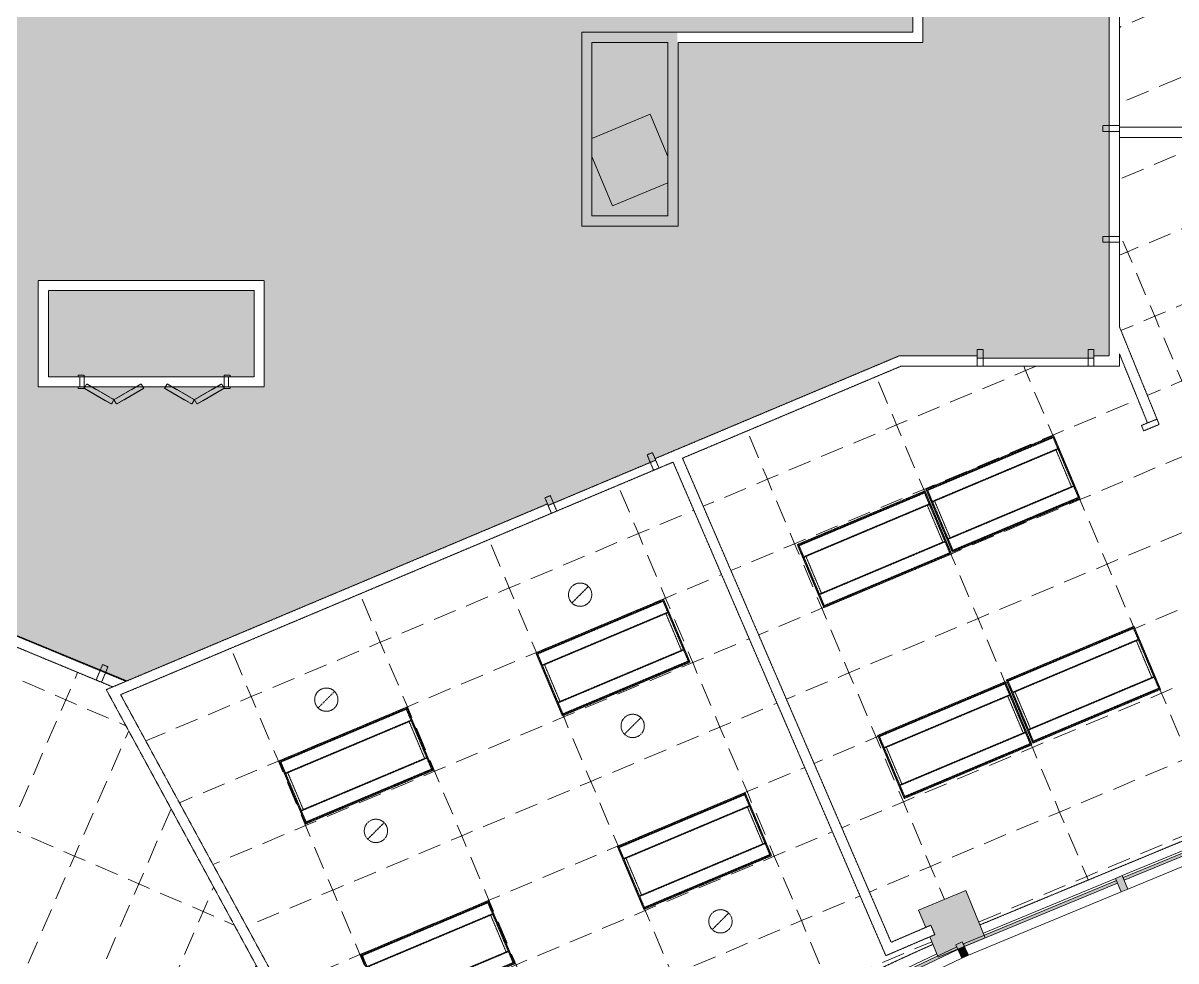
# Model space of a CAD drawing. Header units: inches. Extents: x 488 to 2071, y 800 to 2509.
# Drawn here: x 1433 to 1828.2, y 1192.6 to 1514.2 of the extents above; entities that cross this region are included whole.
import ezdxf

# ---------------------------------------------------------------- set-up
doc = ezdxf.new("R2010")
doc.units = ezdxf.units.IN
doc.header["$MEASUREMENT"] = 0
doc.linetypes.add('Demolished', pattern=[0.1875, 0.125, -0.0625])
for name, color, linetype, lineweight in [('A-CLNG', 13, 'Demolished', 9), ('A-CLNG-PATT', 13, 'Demolished', 9), ('A-DOOR', 31, 'Demolished', 9), ('A-DOOR-FRAM', 31, 'Demolished', 20), ('A-GLAZ-CURT', 52, 'Continuous', 13), ('A-GLAZ-CWMG', 51, 'Continuous', 13), ('A-WALL', 113, 'Demolished', 9), ('A-WALL-PATT', 111, 'Continuous', 13), ('E-LITE-EQPM', 33, 'Demolished', 9), ('I-WALL', 2, 'Demolished', 9)]:
    doc.layers.add(name, color=color, linetype=linetype, lineweight=lineweight)

# ---------------------------------------------------------------- blocks, each defined once
blk = doc.blocks.new('Single Flush - OTJ_SOLIDFLUSH_ALUM-5213334-Level 1 REFLECTED CEILING PLAN DEMOLITION')
at = {"layer": 'A-DOOR-FRAM', "color": 250}
for p, q in [((-20, 4), (-20, -1.75)), ((-20, 4), (-18, 4)), ((-18, 4), (-18, -1.75)), ((18.000004, 4), (18.000004, -1.75)), ((18.000004, 4), (20.000004, 4)), ((20.000004, 4), (20.000004, -1.75)), ((-20, -1.75), (-18, -1.75)), ((18.000004, -1.75), (20.000004, -1.75))]:
    blk.add_line(p, q, dxfattribs=at)
blk = doc.blocks.new('Single Flush - OTJ_SOLIDFLUSH_ALUM-5250963-Level 1 REFLECTED CEILING PLAN DEMOLITION')
at = {"layer": 'A-DOOR-FRAM', "color": 250}
for p, q in [((-20, -4), (-20, 1.75)), ((-20, 1.75), (-18, 1.75)), ((-18, -4), (-18, 1.75)), ((18.000004, -4), (18.000004, 1.75)), ((18.000004, 1.75), (20.000004, 1.75)), ((20.000004, -4), (20.000004, 1.75)), ((-20, -4), (-18, -4)), ((18.000004, -4), (20.000004, -4))]:
    blk.add_line(p, q, dxfattribs=at)
blk = doc.blocks.new('Bifold_4 panel w Frame - Int-PB-F-WDMF-72_ x 84_-5238517-Level 1 REFLECTED CEILING PLAN DEMOLITION')
at = {"layer": 'A-DOOR', "color": 7}
for p, q in [((-24, -2.25), (-23.13, -0.73)), ((-24, -2.25), (-14.66, -7.65)), ((-23.13, -0.73), (-13.78, -6.13)), ((-4.44, -0.73), (-13.78, -6.13)), ((-3.56, -2.25), (-12.91, -7.65)), ((-3.56, -2.25), (-4.44, -0.73)), ((3.56, -2.25), (4.44, -0.73)), ((3.56, -2.25), (12.91, -7.65)), ((4.44, -0.73), (13.78, -6.13)), ((23.12, -0.73), (13.78, -6.13)), ((24, -2.25), (14.66, -7.65)), ((24, -2.25), (23.12, -0.73)), ((-13.78, -6.13), (-14.66, -7.65)), ((-13.78, -6.13), (-12.91, -7.65)), ((13.78, -6.13), (12.91, -7.65)), ((13.78, -6.13), (14.66, -7.65))]:
    blk.add_line(p, q, dxfattribs=at)
at = {"layer": 'A-DOOR-FRAM', "color": 250}
for p, q in [((-26, 2.25), (-26, 1.75)), ((-26, 2.25), (-24, 2.25)), ((-26, 1.75), (-25.5, 1.75)), ((-25.5, 1.75), (-25.5, -1.75)), ((-24, 2.25), (-24, -2.25)), ((24, 2.25), (24, -2.25)), ((24, 2.25), (26, 2.25)), ((25.5, 1.75), (25.5, -1.75)), ((25.5, 1.75), (26, 1.75)), ((26, 2.25), (26, 1.75)), ((-26, -2.25), (-26, -1.75)), ((-26, -1.75), (-25.5, -1.75)), ((-26, -2.25), (-24, -2.25)), ((24, -2.25), (26, -2.25)), ((25.5, -1.75), (26, -1.75)), ((26, -2.25), (26, -1.75))]:
    blk.add_line(p, q, dxfattribs=at)
blk = doc.blocks.new('System Panel - Glazed-5309570-Level 1 REFLECTED CEILING PLAN DEMOLITION')
at = {"layer": 'A-GLAZ-CURT', "lineweight": 9}
blk.add_hatch(color=7, dxfattribs=at).paths.add_polyline_path([(-28.37, 0.75), (28.37, 0.75), (28.37, 1.75), (-28.37, 1.75)], flags=0)
at = {"layer": 'A-GLAZ-CURT', "color": 8, "lineweight": 20}
for p, q in [((-28.37, 0.75), (-28.37, 1.75)), ((-28.37, 1.75), (28.37, 1.75)), ((28.37, 0.75), (-28.37, 0.75)), ((28.37, 1.75), (28.37, 0.75))]:
    blk.add_line(p, q, dxfattribs=at)
blk = doc.blocks.new('System Panel - Glazed-5309576-Level 1 REFLECTED CEILING PLAN DEMOLITION')
at = {"layer": 'A-GLAZ-CURT', "lineweight": 9}
blk.add_hatch(color=7, dxfattribs=at).paths.add_polyline_path([(-27.74, 0.75), (27.74, 0.75), (27.74, 1.75), (-27.74, 1.75)], flags=0)
at = {"layer": 'A-GLAZ-CURT', "color": 8, "lineweight": 20}
for p, q in [((-27.74, 0.75), (-27.74, 1.75)), ((-27.74, 1.75), (27.74, 1.75)), ((27.74, 0.75), (-27.74, 0.75)), ((27.74, 1.75), (27.74, 0.75))]:
    blk.add_line(p, q, dxfattribs=at)
blk = doc.blocks.new('System Panel - Glazed-5309337-Level 1 REFLECTED CEILING PLAN DEMOLITION')
at = {"layer": 'A-GLAZ-CURT', "lineweight": 9}
blk.add_hatch(color=7, dxfattribs=at).paths.add_polyline_path([(-24.03, 0.75), (24.03, 0.75), (24.03, 1.75), (-24.03, 1.75)], flags=0)
at = {"layer": 'A-GLAZ-CURT', "color": 8, "lineweight": 20}
for p, q in [((-24.03, 0.75), (-24.03, 1.75)), ((-24.03, 1.75), (24.03, 1.75)), ((24.03, 0.75), (-24.03, 0.75)), ((24.03, 1.75), (24.03, 0.75))]:
    blk.add_line(p, q, dxfattribs=at)
blk = doc.blocks.new('Rectangular Mullion - 2_5_ x 5_ rectangular-5309353-Level 1 REFLECTED CEILING PLAN DEMOLITION')
at = {"layer": 'A-GLAZ-CWMG', "lineweight": 9}
for p, q in [((1709.14, 1177.43), (1746.19, 1194.97)), ((1710.32, 1172.45), (1754.82, 1193.53))]:
    blk.add_line(p, q, dxfattribs=at)
blk = doc.blocks.new('Rectangular Mullion - 2_5_ x 5_ rectangular-5309351-Level 1 REFLECTED CEILING PLAN DEMOLITION')
at = {"layer": 'A-GLAZ-CWMG', "lineweight": 9}
blk.add_hatch(color=7, dxfattribs=at).paths.add_polyline_path([(-2.5, 2.5), (0, 2.5), (0, -0.79), (-2.5, -0.91), (-2.5, 2.16)], flags=0)
at = {"layer": 'A-GLAZ-CWMG', "color": 8, "lineweight": 20}
for p, q in [((0, 2.5), (-2.5, 2.5)), ((-2.5, 2.5), (-2.5, -2.5)), ((0, -2.5), (0, 2.5)), ((-2.5, -2.5), (0, -2.5))]:
    blk.add_line(p, q, dxfattribs=at)
blk = doc.blocks.new('Rectangular Mullion - 2_5_ x 5_ rectangular-5309583-Level 1 REFLECTED CEILING PLAN DEMOLITION')
at = {"layer": 'A-GLAZ-CWMG', "lineweight": 9}
blk.add_hatch(color=7, dxfattribs=at).paths.add_polyline_path([(-1.25, 2.5), (1.25, 2.5), (1.25, -2.5), (-1.25, -2.5), (-1.25, -0.75)], flags=0)
at = {"layer": 'A-GLAZ-CWMG', "color": 8, "lineweight": 20}
for p, q in [((1.25, 2.5), (-1.25, 2.5)), ((-1.25, 2.5), (-1.25, -2.5)), ((1.25, -2.5), (1.25, 2.5)), ((-1.25, -2.5), (1.25, -2.5))]:
    blk.add_line(p, q, dxfattribs=at)
blk = doc.blocks.new('Rectangular Mullion - 2_5_ x 5_ rectangular-5308272-Level 1 REFLECTED CEILING PLAN DEMOLITION')
at = {"layer": 'A-GLAZ-CWMG', "lineweight": 9}
for p, q in [((1863.35, 1244.02), (1914.6, 1265.25)), ((1865.26, 1239.4), (1916.52, 1260.63))]:
    blk.add_line(p, q, dxfattribs=at)
blk = doc.blocks.new('Rectangular Mullion - 2_5_ x 5_ rectangular-5308280-Level 1 REFLECTED CEILING PLAN DEMOLITION')
at = {"layer": 'A-GLAZ-CWMG', "lineweight": 9}
for p, q in [((1762.17, 1202.11), (1807.47, 1220.88)), ((1757.03, 1194.57), (1809.38, 1216.26)), ((1755.72, 1197.55), (1756.01, 1196.86))]:
    blk.add_line(p, q, dxfattribs=at)
blk = doc.blocks.new('L-Recessed-Axis-Duo - 2 x 4-4560001-Level 1 REFLECTED CEILING PLAN DEMOLITION')
at = {"layer": 'E-LITE-EQPM', "color": 7}
for p, q in [((-23.7, 11.7), (-23.7, -11.7)), ((23.7, 11.7), (-23.7, 11.7)), ((-23.37, 11.26), (-23.37, 11.27)), ((-23.37, 11.14), (-23.37, 11.26)), ((-23.37, 11.14), (23.38, 11.14)), ((23.32, 11.32), (-23.32, 11.32)), ((-23.32, 11.32), (-23.32, -11.32)), ((23.32, -11.32), (23.32, 11.32)), ((23.38, 11.27), (23.38, 11.26)), ((23.38, 11.26), (23.38, 11.14)), ((23.7, -11.7), (23.7, 11.7)), ((-23.32, 7.03), (23.32, 7.03)), ((-23.32, 7.02), (23.32, 7.02)), ((-23.32, 6.85), (23.32, 6.85)), ((-22.57, 6.87), (-22.57, -6.87)), ((22.57, -6.87), (22.57, 6.87)), ((23.32, -6.85), (-23.32, -6.85)), ((-23.32, -7.02), (23.32, -7.02)), ((-23.32, -7.03), (23.32, -7.03)), ((-23.7, -11.7), (23.7, -11.7)), ((-23.37, -11.26), (-23.37, -11.14)), ((-23.37, -11.14), (23.38, -11.14)), ((-23.37, -11.27), (-23.37, -11.26)), ((-23.32, -11.32), (23.32, -11.32)), ((23.38, -11.14), (23.38, -11.26)), ((23.38, -11.26), (23.38, -11.27))]:
    blk.add_line(p, q, dxfattribs=at)
for points, knots in [([(-23.64, 11.64), (-23.65, 11.65), (-23.65, 11.65), (-23.66, 11.66), (-23.67, 11.67), (-23.68, 11.68), (-23.68, 11.68), (-23.69, 11.69), (-23.69, 11.69), (-23.7, 11.7), (-23.7, 11.7), (-23.7, 11.7), (-23.7, 11.7)], [0, 0, 0, 0, 0.166667, 0.25, 0.333333, 0.416667, 0.5, 0.583333, 0.666667, 0.75, 0.833333, 1, 1, 1, 1]), ([(23.64, 11.64), (23.65, 11.65), (23.65, 11.65), (23.66, 11.66), (23.67, 11.67), (23.68, 11.68), (23.68, 11.68), (23.69, 11.69), (23.69, 11.69), (23.7, 11.7), (23.7, 11.7), (23.7, 11.7), (23.7, 11.7)], [0, 0, 0, 0, 0.166667, 0.25, 0.333333, 0.416667, 0.5, 0.583333, 0.666667, 0.75, 0.833333, 1, 1, 1, 1]), ([(-23.7, -11.7), (-23.7, -11.7), (-23.7, -11.7), (-23.7, -11.7), (-23.69, -11.69), (-23.69, -11.69), (-23.68, -11.68), (-23.68, -11.68), (-23.67, -11.67), (-23.66, -11.66), (-23.65, -11.65), (-23.65, -11.65), (-23.64, -11.64)], [-1, -1, -1, -1, -0.833333, -0.75, -0.666667, -0.583333, -0.5, -0.416667, -0.333333, -0.25, -0.166667, 0, 0, 0, 0]), ([(23.64, -11.64), (23.65, -11.65), (23.65, -11.65), (23.66, -11.66), (23.67, -11.67), (23.68, -11.68), (23.68, -11.68), (23.69, -11.69), (23.69, -11.69), (23.7, -11.7), (23.7, -11.7), (23.7, -11.7), (23.7, -11.7)], [0, 0, 0, 0, 0.166667, 0.25, 0.333333, 0.416667, 0.5, 0.583333, 0.666667, 0.75, 0.833333, 1, 1, 1, 1])]:
    blk.add_open_spline(points, degree=3, knots=knots, dxfattribs=at)
blk = doc.blocks.new('L-Recessed-Axis-Duo - 2 x 4-V26-Level 1 REFLECTED CEILING PLAN DEMOLITION')
at = {"layer": 'E-LITE-EQPM', "color": 7}
for p, q in [((-23.7, 11.7), (-23.7, -11.7)), ((23.7, 11.7), (-23.7, 11.7)), ((-23.37, 11.26), (-23.37, 11.27)), ((-23.37, 11.14), (-23.37, 11.26)), ((-23.37, 11.14), (23.38, 11.14)), ((23.32, 11.32), (-23.32, 11.32)), ((-23.32, 11.32), (-23.32, -11.32)), ((23.32, -11.32), (23.32, 11.32)), ((23.38, 11.27), (23.38, 11.26)), ((23.38, 11.26), (23.38, 11.14)), ((23.7, -11.7), (23.7, 11.7)), ((-23.32, 7.03), (23.32, 7.03)), ((-23.32, 7.02), (23.32, 7.02)), ((-23.32, 6.85), (23.29, 6.85)), ((-22.57, 6.87), (-22.57, -6.87)), ((22.57, -6.87), (22.57, 6.87)), ((23.32, -6.85), (-23.32, -6.85)), ((-23.32, -7.02), (23.32, -7.02)), ((-23.32, -7.03), (23.32, -7.03)), ((-23.7, -11.7), (23.7, -11.7)), ((-23.37, -11.26), (-23.37, -11.14)), ((-23.37, -11.14), (23.38, -11.14)), ((-23.37, -11.27), (-23.37, -11.26)), ((-23.32, -11.32), (23.32, -11.32)), ((23.38, -11.14), (23.38, -11.26)), ((23.38, -11.26), (23.38, -11.27))]:
    blk.add_line(p, q, dxfattribs=at)
for points, knots in [([(-23.64, 11.64), (-23.65, 11.65), (-23.65, 11.65), (-23.66, 11.66), (-23.67, 11.67), (-23.68, 11.68), (-23.68, 11.68), (-23.69, 11.69), (-23.69, 11.69), (-23.7, 11.7), (-23.7, 11.7), (-23.7, 11.7), (-23.7, 11.7)], [0, 0, 0, 0, 0.166667, 0.25, 0.333333, 0.416667, 0.5, 0.583333, 0.666667, 0.75, 0.833333, 1, 1, 1, 1]), ([(23.64, 11.64), (23.65, 11.65), (23.65, 11.65), (23.66, 11.66), (23.67, 11.67), (23.68, 11.68), (23.68, 11.68), (23.69, 11.69), (23.69, 11.69), (23.7, 11.7), (23.7, 11.7), (23.7, 11.7), (23.7, 11.7)], [0, 0, 0, 0, 0.166667, 0.25, 0.333333, 0.416667, 0.5, 0.583333, 0.666667, 0.75, 0.833333, 1, 1, 1, 1]), ([(-23.7, -11.7), (-23.7, -11.7), (-23.7, -11.7), (-23.7, -11.7), (-23.69, -11.69), (-23.69, -11.69), (-23.68, -11.68), (-23.68, -11.68), (-23.67, -11.67), (-23.66, -11.66), (-23.65, -11.65), (-23.65, -11.65), (-23.64, -11.64)], [-1, -1, -1, -1, -0.833333, -0.75, -0.666667, -0.583333, -0.5, -0.416667, -0.333333, -0.25, -0.166667, 0, 0, 0, 0]), ([(23.64, -11.64), (23.65, -11.65), (23.65, -11.65), (23.66, -11.66), (23.67, -11.67), (23.68, -11.68), (23.68, -11.68), (23.69, -11.69), (23.69, -11.69), (23.7, -11.7), (23.7, -11.7), (23.7, -11.7), (23.7, -11.7)], [0, 0, 0, 0, 0.166667, 0.25, 0.333333, 0.416667, 0.5, 0.583333, 0.666667, 0.75, 0.833333, 1, 1, 1, 1])]:
    blk.add_open_spline(points, degree=3, knots=knots, dxfattribs=at)
blk = doc.blocks.new('L-Recessed Circular - Downlight - 8_-5329117-Level 1 REFLECTED CEILING PLAN DEMOLITION')
at = {"layer": 'E-LITE-EQPM', "color": 7}
for q in [(-2.83, -2.83), (2.83, 2.83)]:
    blk.add_line((0, 0), q, dxfattribs=at)
for start, end in [(360, 180), (180, 360)]:
    blk.add_arc((0, 0), 4, start, end, dxfattribs=at)
blk = doc.blocks.new('L-Recessed-Axis-Duo - 2 x 4-V27-Level 1 REFLECTED CEILING PLAN DEMOLITION')
at = {"layer": 'E-LITE-EQPM', "color": 7}
for p, q in [((-23.7, 11.7), (-23.7, -11.7)), ((23.7, 11.7), (-23.7, 11.7)), ((-23.37, 11.26), (-23.37, 11.27)), ((-23.37, 11.14), (-23.37, 11.26)), ((-23.37, 11.14), (23.38, 11.14)), ((23.32, 11.32), (-23.32, 11.32)), ((-23.32, 11.32), (-23.32, -11.32)), ((23.32, -11.32), (23.32, 11.32)), ((23.38, 11.27), (23.38, 11.26)), ((23.38, 11.26), (23.38, 11.14)), ((23.7, -11.7), (23.7, 11.7)), ((-23.32, 7.03), (23.32, 7.03)), ((-23.32, 7.02), (23.32, 7.02)), ((-23.32, 6.85), (23.32, 6.85)), ((-22.57, 6.87), (-22.57, -6.87)), ((22.57, -6.87), (22.57, 6.87)), ((23.32, -6.85), (-23.32, -6.85)), ((-23.32, -7.02), (23.32, -7.02)), ((-23.32, -7.03), (23.32, -7.03)), ((-23.7, -11.7), (23.7, -11.7)), ((-23.37, -11.26), (-23.37, -11.14)), ((-23.37, -11.14), (23.38, -11.14)), ((-23.37, -11.27), (-23.37, -11.26)), ((-23.32, -11.32), (23.32, -11.32)), ((23.38, -11.14), (23.38, -11.26)), ((23.38, -11.26), (23.38, -11.27))]:
    blk.add_line(p, q, dxfattribs=at)
for points, knots in [([(-23.64, 11.64), (-23.65, 11.65), (-23.65, 11.65), (-23.66, 11.66), (-23.67, 11.67), (-23.68, 11.68), (-23.68, 11.68), (-23.69, 11.69), (-23.69, 11.69), (-23.7, 11.7), (-23.7, 11.7), (-23.7, 11.7), (-23.7, 11.7)], [0, 0, 0, 0, 0.166667, 0.25, 0.333333, 0.416667, 0.5, 0.583333, 0.666667, 0.75, 0.833333, 1, 1, 1, 1]), ([(23.64, 11.64), (23.65, 11.65), (23.65, 11.65), (23.66, 11.66), (23.67, 11.67), (23.68, 11.68), (23.68, 11.68), (23.69, 11.69), (23.69, 11.69), (23.7, 11.7), (23.7, 11.7), (23.7, 11.7)], [0, 0, 0, 0, 0.1666667, 0.25, 0.3333333, 0.4166667, 0.5, 0.5833333, 0.6666667, 0.75, 0.8333333, 0.8333333, 0.8333333, 0.8333333]), ([(-23.7, -11.7), (-23.7, -11.7), (-23.7, -11.7), (-23.7, -11.7), (-23.69, -11.69), (-23.69, -11.69), (-23.68, -11.68), (-23.68, -11.68), (-23.67, -11.67), (-23.66, -11.66), (-23.65, -11.65), (-23.65, -11.65), (-23.64, -11.64)], [-1, -1, -1, -1, -0.833333, -0.75, -0.666667, -0.583333, -0.5, -0.416667, -0.333333, -0.25, -0.166667, 0, 0, 0, 0]), ([(23.64, -11.64), (23.65, -11.65), (23.65, -11.65), (23.66, -11.66), (23.67, -11.67), (23.68, -11.68), (23.68, -11.68), (23.69, -11.69), (23.69, -11.69), (23.7, -11.7), (23.7, -11.7), (23.7, -11.7), (23.7, -11.7)], [0, 0, 0, 0, 0.166667, 0.25, 0.333333, 0.416667, 0.5, 0.583333, 0.666667, 0.75, 0.833333, 1, 1, 1, 1])]:
    blk.add_open_spline(points, degree=3, knots=knots, dxfattribs=at)

msp = doc.modelspace()

# ---------------------------------------------------------------- hatches: boundary and pattern name
at = {"layer": 'A-CLNG-PATT', "lineweight": 13}
h = msp.add_hatch(dxfattribs=at)
h.set_pattern_fill('FP_5', color=10, style=0, pattern_type=2)
h.set_pattern_definition([(270, (1202.845, 2702.288), (-24, -48), [4, -4, 8, -4, -28]), (270, (1202.845, 2702.288), (-24, -48), [-20, 8, -4, 8, -4, -4]), (270, (1202.845, 2702.288), (-24, -48), [-44, 4, 0]), (180, (1202.845, 2702.29), (-24, 48), [4, -4, 8, -4, -4]), (180, (1202.845, 2702.29), (-24, 48), [-20, 4, 0])])
h.paths.add_polyline_path([(828.72, 815.59), (917.53, 1029.99), (950.56, 1015.69), (991.54, 1114.61), (958.28, 1128.39), (1125.9, 1533.05), (1197.85, 1561.22), (1204.62, 1544.88), (1255.67, 1566.03), (1248.9, 1582.38), (1275.64, 1593.45), (1277.94, 1587.91), (1256.13, 1578.88), (1302.12, 1467.84), (1377.13, 1436.77), (1377.19, 1436.93), (1381.81, 1435.01), (1342.66, 1340.49), (1468.57, 1288.57), (1612.76, 1349.28), (1612.98, 1348.76), (1649.84, 1364.28), (1649.62, 1364.8), (1733.21, 1400), (1760.05, 1400), (1760.05, 1399.25), (1800.05, 1399.25), (1800.05, 1400), (1805.3, 1400), (1805.3, 1903.6), (1941.35, 1961.79), (1975.76, 1961.79), (1975.76, 1962.29), (2015.35, 1962.29), (2015.35, 2149.54), (1808.91, 2149.54), (1761.58, 2168.94), (1772.16, 2143.4), (1770.55, 2142.73), (1759.3, 2169.88), (1493.64, 2278.83), (1369.54, 2278.83), (762.43, 2022.57), (757.23, 2018.9), (726.58, 1997.26), (726.62, 1997.19), (682.09, 1965.63), (683.44, 1966.21), (679.55, 1963.46), (685.03, 1950.22), (684.89, 1950.16), (700.2, 1913.21), (700.34, 1913.27), (844.26, 1565.81), (844.17, 1565.62), (844.62, 1564.54), (805.56, 1474.3), (999.5, 1393.97), (1030.42, 1468.63), (1029.33, 1469.08), (1025.12, 1458.92), (1025.06, 1458.92), (1023.82, 1455.93), (1011.58, 1461), (1017.03, 1474.17), (1004.89, 1479.19), (1010.8, 1494.6), (1039.97, 1482.53), (1002.73, 1392.63), (1002.91, 1392.56), (944.7, 1252.05), (906.8, 1267.68), (873.51, 1187.3), (910.44, 1171.31), (773.24, 838.57), (828.67, 815.62)], flags=0)
h.paths.add_polyline_path([(1507.99, 1389.41), (1438.21, 1389.41), (1438.21, 1425.91), (1515.71, 1425.91), (1515.71, 1389.41), (1512.21, 1389.41)], flags=0)
h.paths.add_polyline_path([(1509.32, 1392.91), (1512.21, 1392.91), (1512.21, 1422.41), (1441.71, 1422.41), (1441.71, 1392.91), (1503.46, 1392.91)], flags=0)
h.paths.add_polyline_path([(968.1, 1441.91), (966.49, 1442.6), (985.31, 1486.94), (986.92, 1486.25), (968.39, 1442.6)], flags=0)
h.paths.add_polyline_path([(1657.25, 1444.5), (1624.5, 1444.5), (1624.5, 1511), (1737.96, 1511), (1737.96, 1623.45), (1737.71, 1623.34), (1709.83, 1689.91), (1711.44, 1690.59), (1737.96, 1627.27), (1737.96, 1906.74), (1662.96, 1906.74), (1662.96, 1954.99), (1741.46, 1954.99), (1741.46, 1507.5), (1657.5, 1507.5), (1657.5, 1444.5)], flags=0)
h.paths.add_polyline_path([(1654, 1448), (1654, 1459.42), (1634.99, 1451.54), (1628, 1468.36), (1628, 1448), (1649.62, 1448)], flags=0)
h.paths.add_polyline_path([(915.41, 1464.05), (913.79, 1464.74), (932.62, 1509.08), (934.23, 1508.39), (919.73, 1474.23)], flags=0)
h.paths.add_polyline_path([(1654, 1468.36), (1654, 1507.5), (1628, 1507.5), (1628, 1474.63), (1647.98, 1482.9), (1653.98, 1468.41)], flags=0)
h.paths.add_polyline_path([(1031.76, 1471.86), (1035.4, 1480.64), (1012.78, 1489.99), (1009.38, 1481.12), (1030.42, 1472.41)], flags=0)
h.paths.add_polyline_path([(862.62, 1485.97), (861.01, 1486.65), (879.83, 1530.99), (881.44, 1530.31)], flags=0)
h.paths.add_polyline_path([(1573.22, 1560.04), (1572.55, 1561.66), (1617.06, 1580.09), (1617.73, 1578.47)], flags=0)
h.paths.add_polyline_path([(1691.46, 1604), (1663.59, 1670.57), (1665.2, 1671.25), (1693.08, 1604.68)], flags=0)
h.paths.add_polyline_path([(1555.49, 1605.48), (1554.82, 1607.1), (1599.32, 1625.53), (1599.99, 1623.91), (1555.52, 1605.49)], flags=0)
h.paths.add_polyline_path([(1013.33, 1627.15), (985.71, 1693.82), (987.33, 1694.49), (1014.94, 1627.82)], flags=0)
h.paths.add_polyline_path([(1198.7, 1635.71), (1192.78, 1650.03), (1196.23, 1651.46), (1195.08, 1654.24), (1207.32, 1659.31), (1208.47, 1656.53), (1211.71, 1657.87), (1217.64, 1643.56), (1199.04, 1635.85)], flags=0)
h.paths.add_polyline_path([(1049.61, 1642.18), (1021.99, 1708.85), (1023.61, 1709.52), (1051.22, 1642.85)], flags=0)
h.paths.add_polyline_path([(1783.9, 1642.81), (1756.02, 1709.37), (1757.63, 1710.05), (1785.51, 1643.48)], flags=0)
h.paths.add_polyline_path([(1535.81, 1650.12), (1535.14, 1651.73), (1579.64, 1670.17), (1580.31, 1668.55), (1536.14, 1650.25)], flags=0)
h.paths.add_polyline_path([(1085.89, 1657.2), (1058.27, 1723.88), (1059.89, 1724.55), (1087.5, 1657.87)], flags=0)
h.paths.add_polyline_path([(1176.82, 1680.44), (1117.21, 1824.35), (1194.6, 1856.41), (1254.21, 1712.5), (1182.34, 1682.73)], flags=0)
h.paths.add_polyline_path([(1177.76, 1682.73), (1251.92, 1713.45), (1193.65, 1854.12), (1119.49, 1823.41), (1165.43, 1712.5)], flags=0)
h.paths.add_polyline_path([(1352.76, 1753.72), (1293.15, 1897.63), (1381.63, 1934.28), (1441.24, 1790.37), (1381.63, 1765.68)], flags=0)
h.paths.add_polyline_path([(1353.7, 1756.01), (1438.95, 1791.32), (1380.68, 1932), (1295.43, 1896.69), (1352.76, 1758.29)], flags=0)
h.paths.add_polyline_path([(1511.89, 1765.23), (1505.85, 1779.81), (1520.63, 1785.93), (1526.75, 1771.15), (1526.51, 1771.05), (1526.42, 1771.25), (1520.63, 1768.85)], flags=0)
h.paths.add_polyline_path([(818.79, 1839.26), (807.48, 1850.57), (814.62, 1857.72), (820.52, 1860.16), (830.1, 1850.57), (819.23, 1839.7)], flags=0)
h.paths.add_polyline_path([(1666.46, 1910.24), (1737.96, 1910.24), (1737.96, 1951.49), (1666.46, 1951.49), (1666.46, 1913.66)], flags=0)
h.paths.add_polyline_path([(1073.33, 1947.19), (1071.99, 1950.43), (1071.54, 1950.24), (1066.76, 1961.78), (1081.54, 1967.9), (1086.32, 1956.36), (1086.04, 1956.25), (1087.38, 1953), (1073.48, 1947.25)], flags=0)
h.paths.add_polyline_path([(1838.63, 1978.03), (1811.01, 2044.71), (1812.63, 2045.38), (1840.25, 1978.7)], flags=0)
h.paths.add_polyline_path([(1883.06, 1996.64), (1855.44, 2063.32), (1857.06, 2063.99), (1884.68, 1997.31)], flags=0)
h.paths.add_polyline_path([(1941.35, 1997.53), (1908.3, 1997.53), (1908.3, 2061.6), (1900.77, 2079.78), (1902.38, 2080.45), (1908.3, 2066.17), (1908.3, 2117.53), (1968.3, 2117.53), (1968.3, 1997.53), (1950.3, 1997.53)], flags=0)
h.paths.add_polyline_path([(2003.47, 2001.74), (2002.43, 2001.87), (2001.47, 2002.27), (2000.64, 2002.91), (2000.01, 2003.74), (1999.61, 2004.7), (1999.47, 2005.74), (1999.64, 2006.86), (2000.01, 2007.74), (2000.64, 2008.57), (2001.47, 2009.2), (2002.47, 2009.61), (2003.47, 2009.74), (2004.51, 2009.6), (2005.47, 2009.2), (2006.33, 2008.52), (2006.93, 2007.74), (2007.33, 2006.77), (2007.47, 2005.74), (2007.33, 2004.7), (2006.93, 2003.74), (2006.3, 2002.91), (2005.47, 2002.27), (2004.51, 2001.87)], flags=0)
h.paths.add_polyline_path([(1663.74, 2014.99), (1663.74, 2018.49), (1739.74, 2018.49), (1739.74, 2094.7), (1743.24, 2094.7), (1743.24, 2014.99), (1674.9, 2014.99)], flags=0)
h.paths.add_polyline_path([(2002.47, 2049.74), (2001.43, 2049.87), (2000.47, 2050.27), (1999.64, 2050.91), (1999.01, 2051.74), (1998.61, 2052.7), (1998.47, 2053.74), (1998.61, 2054.77), (1999.01, 2055.74), (1999.64, 2056.57), (2000.47, 2057.2), (2001.43, 2057.6), (2002.47, 2057.74), (2003.51, 2057.6), (2004.47, 2057.2), (2005.3, 2056.57), (2005.93, 2055.74), (2006.33, 2054.77), (2006.47, 2053.74), (2006.33, 2052.7), (2005.93, 2051.74), (2005.3, 2050.91), (2004.47, 2050.27), (2003.47, 2049.87)], flags=0)
h.paths.add_polyline_path([(1359.92, 2066.94), (1356.42, 2066.94), (1356.42, 2151.62), (1316.17, 2151.62), (1316.17, 2175.12), (1359.92, 2175.12), (1359.92, 2098.4)], flags=0)
h.paths.add_polyline_path([(1383.89, 2074.95), (1377.77, 2089.73), (1392.55, 2095.86), (1398.67, 2081.07)], flags=0)
h.paths.add_polyline_path([(2002.47, 2098.29), (2001.43, 2098.42), (2000.47, 2098.82), (1999.64, 2099.46), (1999.01, 2100.29), (1998.61, 2101.25), (1998.47, 2102.29), (1998.61, 2103.32), (1999.01, 2104.29), (1999.64, 2105.12), (2000.47, 2105.75), (2001.43, 2106.15), (2002.47, 2106.29), (2003.51, 2106.15), (2004.47, 2105.75), (2005.3, 2105.12), (2005.93, 2104.29), (2006.33, 2103.32), (2006.47, 2102.29), (2006.33, 2101.25), (2005.93, 2100.29), (2005.3, 2099.46), (2004.47, 2098.82), (2003.34, 2098.4)], flags=0)
h.paths.add_polyline_path([(1344.75, 2155.12), (1356.42, 2155.12), (1356.42, 2171.62), (1319.67, 2171.62), (1319.67, 2155.12), (1336.17, 2155.12)], flags=0)
h = msp.add_hatch(dxfattribs=at)
h.set_pattern_fill('FP_10', color=10, style=0, pattern_type=2)
h.set_pattern_definition([(202.835, (1480.9, 1478.76), (-53.55195, 3.49126), [4, -4, 8, -4, -28]), (202.835, (1480.9, 1478.76), (-53.55195, 3.49126), [-20, 8, -4, 8, -4, -4]), (202.835, (1480.9, 1478.76), (-53.55195, 3.49126), [-44, 4, 0]), (112.835, (1480.9, 1478.76), (34.924, 40.7468), [4, -4, 8, -4, -4]), (112.835, (1480.9, 1478.76), (34.924, 40.7468), [-20, 4, 0])])
h.paths.add_polyline_path([(1584.15, 1089.05), (1595.06, 1099.59), (1606.28, 1109.8), (1617.78, 1119.69), (1629.56, 1129.25), (1641.61, 1138.46), (1653.92, 1147.32), (1666.48, 1155.82), (1679.28, 1163.96), (1692.31, 1171.72), (1705.56, 1179.11), (1719.02, 1186.11), (1732.67, 1192.73), (1744.85, 1198.2), (1743.76, 1200.84), (1728.73, 1194.37), (1655.81, 1363.61), (1466.46, 1283.88), (1548.31, 1133.26), (1559.85, 1121.72), (1554, 1115.86), (1583.99, 1089.19)], flags=0)
h.paths.add_polyline_path([(1582.96, 1165.16), (1581.92, 1165.29), (1580.96, 1165.69), (1580.13, 1166.33), (1579.49, 1167.16), (1579.09, 1168.12), (1578.96, 1169.16), (1579.09, 1170.19), (1579.49, 1171.16), (1580.13, 1171.99), (1580.96, 1172.62), (1581.92, 1173.02), (1582.96, 1173.16), (1583.99, 1173.02), (1584.96, 1172.62), (1585.79, 1171.99), (1586.42, 1171.16), (1586.82, 1170.19), (1586.96, 1169.16), (1586.82, 1168.12), (1586.42, 1167.16), (1585.79, 1166.33), (1584.96, 1165.69), (1583.99, 1165.29)], flags=0)
h.paths.add_polyline_path([(1557.84, 1173.22), (1548.76, 1194.79), (1592.44, 1213.18), (1601.53, 1191.62), (1557.96, 1173.27)], flags=0)
h.paths.add_polyline_path([(1730.55, 1198.97), (1742.42, 1204.08), (1739.96, 1210), (1756.13, 1216.7), (1761, 1204.95), (1858.94, 1245.51), (1857.5, 1249.08), (1868.61, 1253.59), (1833.49, 1339.98), (1836.74, 1341.3), (1873.17, 1251.67), (1862.06, 1247.15), (1862.2, 1246.86), (2002.84, 1305.12), (2002.84, 1321.27), (2015.8, 1321.27), (2015.8, 1474.97), (1964.48, 1474.97), (1964.48, 1456.81), (1832.71, 1456.81), (1832.71, 1474.97), (1808.8, 1474.97), (1808.8, 1410.03), (1821.67, 1378.35), (1818.43, 1377.04), (1808.8, 1400.73), (1808.8, 1396.5), (1733.92, 1396.5), (1659.04, 1364.97), (1729.75, 1200.84)], flags=0)
h.paths.add_polyline_path([(1672.05, 1202.16), (1671.01, 1202.29), (1670.05, 1202.69), (1669.22, 1203.33), (1668.58, 1204.16), (1668.18, 1205.12), (1668.05, 1206.16), (1668.18, 1207.19), (1668.58, 1208.16), (1669.22, 1208.99), (1670.05, 1209.62), (1671.01, 1210.02), (1672.05, 1210.16), (1673.08, 1210.02), (1674.05, 1209.62), (1674.9, 1208.96), (1675.51, 1208.16), (1675.91, 1207.19), (1676.05, 1206.16), (1675.91, 1205.12), (1675.51, 1204.16), (1674.88, 1203.33), (1674.05, 1202.69), (1673.08, 1202.29)], flags=0)
h.paths.add_polyline_path([(1645.83, 1210.27), (1636.75, 1231.84), (1680.44, 1250.24), (1689.52, 1228.67), (1645.96, 1210.33)], flags=0)
h.paths.add_polyline_path([(1553.96, 1233.16), (1552.92, 1233.29), (1551.96, 1233.69), (1551.13, 1234.33), (1550.49, 1235.16), (1550.09, 1236.12), (1549.96, 1237.16), (1550.09, 1238.19), (1550.49, 1239.16), (1551.24, 1240.07), (1551.96, 1240.62), (1552.92, 1241.02), (1553.96, 1241.16), (1554.99, 1241.02), (1555.96, 1240.62), (1556.79, 1239.99), (1557.42, 1239.16), (1557.82, 1238.19), (1557.96, 1237.16), (1557.82, 1236.12), (1557.42, 1235.16), (1556.79, 1234.33), (1555.96, 1233.69), (1554.99, 1233.29)], flags=0)
h.paths.add_polyline_path([(1529.9, 1239.57), (1520.82, 1261.14), (1564.5, 1279.54), (1573.58, 1257.97), (1530.02, 1239.63)], flags=0)
h.paths.add_polyline_path([(1735.06, 1248.31), (1725.98, 1269.88), (1769.69, 1288.24), (1778.75, 1266.71), (1736.71, 1249.01)], flags=0)
h.paths.add_polyline_path([(1779.15, 1267.3), (1778.74, 1268.26), (1770.06, 1288.87), (1813.75, 1307.27), (1822.83, 1285.7), (1779.21, 1267.33)], flags=0)
h.paths.add_polyline_path([(1641.96, 1269.16), (1640.92, 1269.29), (1639.96, 1269.69), (1639.13, 1270.33), (1638.49, 1271.16), (1638.09, 1272.12), (1637.96, 1273.16), (1638.09, 1274.19), (1638.49, 1275.16), (1639.13, 1275.99), (1639.97, 1276.63), (1640.92, 1277.02), (1641.96, 1277.16), (1642.99, 1277.02), (1643.96, 1276.62), (1644.79, 1275.99), (1645.42, 1275.16), (1645.82, 1274.19), (1645.96, 1273.16), (1645.82, 1272.12), (1645.42, 1271.16), (1644.79, 1270.33), (1643.96, 1269.69), (1642.99, 1269.29)], flags=0)
h.paths.add_polyline_path([(1617.89, 1276.63), (1608.81, 1298.2), (1652.5, 1316.59), (1661.58, 1295.02), (1618.1, 1276.72)], flags=0)
h.paths.add_polyline_path([(1536.96, 1278.16), (1535.92, 1278.29), (1534.96, 1278.69), (1534.13, 1279.33), (1533.49, 1280.16), (1533.09, 1281.12), (1532.96, 1282.16), (1533.09, 1283.19), (1533.49, 1284.16), (1534.13, 1284.99), (1534.96, 1285.62), (1535.92, 1286.02), (1536.96, 1286.16), (1537.99, 1286.02), (1538.96, 1285.62), (1539.79, 1284.99), (1540.42, 1284.16), (1540.82, 1283.19), (1540.96, 1282.16), (1540.82, 1281.12), (1540.38, 1280.1), (1539.79, 1279.33), (1538.9, 1278.67), (1537.99, 1278.29)], flags=0)
h.paths.add_polyline_path([(1876.9, 1281.29), (1867.82, 1302.86), (1911.52, 1321.22), (1920.59, 1299.69), (1878.89, 1282.13)], flags=0)
h.paths.add_polyline_path([(1920.59, 1299.69), (1920.59, 1299.69), (1920.78, 1299.7)], flags=0)
h.paths.add_polyline_path([(1920.95, 1299.84), (1911.87, 1321.41), (1955.56, 1339.81), (1964.64, 1318.24), (1922.16, 1300.35)], flags=0)
h.paths.add_polyline_path([(1707.51, 1313.75), (1698.43, 1335.32), (1742.13, 1353.67), (1751.2, 1332.14), (1707.9, 1313.91)], flags=0)
h.paths.add_polyline_path([(1623.96, 1314.16), (1622.92, 1314.29), (1621.96, 1314.69), (1621.13, 1315.33), (1620.49, 1316.16), (1620.09, 1317.12), (1619.96, 1318.16), (1620.09, 1319.19), (1620.49, 1320.16), (1621.13, 1320.99), (1621.96, 1321.62), (1622.92, 1322.02), (1623.96, 1322.16), (1624.99, 1322.02), (1625.96, 1321.62), (1626.79, 1320.99), (1627.42, 1320.16), (1627.82, 1319.19), (1627.96, 1318.16), (1627.82, 1317.12), (1627.42, 1316.16), (1626.79, 1315.33), (1625.96, 1314.69), (1624.99, 1314.29)], flags=0)
h.paths.add_polyline_path([(1964.64, 1318.24), (1964.64, 1318.24), (1964.64, 1318.24)], flags=0)
h.paths.add_polyline_path([(1751.59, 1332.74), (1750.98, 1334.2), (1742.51, 1354.31), (1786.2, 1372.7), (1795.28, 1351.14), (1752.17, 1332.98)], flags=0)
h.paths.add_polyline_path([(1848.38, 1347.41), (1839.3, 1368.97), (1882.99, 1387.37), (1892.07, 1365.8), (1849.14, 1347.73)], flags=0)
h.paths.add_polyline_path([(1937.43, 1384.9), (1928.35, 1406.47), (1972.04, 1424.87), (1981.12, 1403.3), (1940.7, 1386.28)], flags=0)
h.paths.add_polyline_path([(1875.22, 1410.6), (1866.14, 1432.17), (1909.82, 1450.57), (1918.9, 1429), (1878.47, 1411.97)], flags=0)
h.paths.add_polyline_path([(1897.43, 1458.56), (1962.73, 1458.56), (1962.73, 1474.97), (1834.46, 1474.97), (1834.46, 1458.56), (1872.7, 1458.56)], flags=0)
h.paths.add_polyline_path([(2015.8, 1478.47), (2015.8, 1645.02), (1987.3, 1645.02), (1987.3, 1645.27), (1908.3, 1645.27), (1908.3, 1584.46), (1808.8, 1584.45), (1808.8, 1478.47), (1832.71, 1478.47), (1832.71, 1540.58), (1876.5, 1540.58), (1894.04, 1547.97), (1897.15, 1540.58), (1950, 1540.58), (1948.24, 1544.75), (1969.81, 1553.83), (1978.89, 1532.26), (1964.48, 1526.19), (1964.48, 1478.47), (1988.3, 1478.47)], flags=0)
h.paths.add_polyline_path([(1962.73, 1478.47), (1962.73, 1525.46), (1957.32, 1523.18), (1950.73, 1538.83), (1897.89, 1538.83), (1903.12, 1526.4), (1881.56, 1517.32), (1872.5, 1538.83), (1834.46, 1538.83), (1834.46, 1478.47), (1961.06, 1478.47)], flags=0)
h.paths.add_polyline_path([(1950.75, 1583.06), (1950.16, 1584.47), (1954.12, 1584.46), (1951.08, 1583.2)], flags=0)
h.paths.add_polyline_path([(1961.59, 1588.22), (1948.61, 1588.22), (1944.63, 1597.84), (1959.41, 1603.96), (1965.53, 1589.18), (1963.22, 1588.22)], flags=0)
h = msp.add_hatch(dxfattribs=at)
h.set_pattern_fill('FP_9', color=10, style=0, pattern_type=2)
h.set_pattern_definition([(66.62, (1456.58, 1121.347), (41.0772, 34.535), [4, -4, 8, -4, -28]), (66.62, (1456.58, 1121.347), (41.0772, 34.535), [-20, 8, -4, 8, -4, -4]), (66.62, (1456.58, 1121.347), (41.0772, 34.535), [-44, 4, 0]), (336.62, (1456.58, 1121.347), (2.982, -53.583), [4, -4, 8, -4, -4]), (336.62, (1456.58, 1121.347), (2.982, -53.583), [-20, 4, 0])])
h.paths.add_polyline_path([(1492.59, 966.88), (1499.91, 979.91), (1507.61, 992.75), (1515.68, 1005.37), (1524.09, 1017.75), (1532.86, 1029.88), (1541.97, 1041.77), (1551.42, 1053.39), (1561.19, 1064.73), (1571.27, 1075.8), (1581.67, 1086.57), (1551.52, 1113.38), (1547.48, 1109.34), (1535.11, 1121.72), (1545.14, 1131.76), (1461.54, 1285.61), (1463.75, 1286.54), (1413.83, 1307.22), (1302.26, 1049.16), (1340.5, 1032.63), (1339.91, 1031.27), (1376.76, 1015.72), (1377.21, 1016.76), (1492.57, 966.88)], flags=0)
h.paths.add_polyline_path([(1419.6, 1033.08), (1398.12, 1042.37), (1416.93, 1085.88), (1438.41, 1076.59), (1419.67, 1033.25)], flags=0)
h.paths.add_polyline_path([(1374.63, 1052.55), (1353.15, 1061.84), (1371.96, 1105.35), (1393.44, 1096.06), (1376.52, 1056.92)], flags=0)
h.paths.add_polyline_path([(1481.4, 1058.68), (1459.92, 1067.97), (1478.73, 1111.48), (1500.21, 1102.19), (1482.11, 1060.31)], flags=0)
h.paths.add_polyline_path([(1455.92, 1122.14), (1434.44, 1131.43), (1453.25, 1174.94), (1474.73, 1165.65), (1456.96, 1124.55)], flags=0)
h.paths.add_polyline_path([(1412.78, 1140.8), (1391.3, 1150.08), (1410.11, 1193.59), (1431.59, 1184.31), (1413.07, 1141.46)], flags=0)
at = {"layer": 'A-WALL', "linetype": 'Continuous'}
for points in [[(1634.99, 1451.54), (1654, 1459.42), (1653.98, 1468.41), (1647.98, 1482.9), (1628, 1474.63), (1628, 1468.41)], [(1746.48, 1194.28), (1753, 1197.37), (1753.36, 1196.61), (1755.71, 1197.58), (1755.34, 1198.47), (1762.46, 1201.42), (1756.13, 1216.7), (1739.96, 1210), (1742.42, 1204.08), (1744.14, 1204.82), (1745.52, 1201.6), (1743.76, 1200.84), (1745.52, 1196.58)]]:
    msp.add_hatch(color=250, dxfattribs=at).paths.add_polyline_path(points, flags=0)
at = {"layer": 'A-WALL-PATT', "lineweight": 9}
for points in [[(1624.5, 1448), (1628, 1448), (1628, 1511), (1624.5, 1511), (1624.5, 1449.17)], [(1654, 1507.5), (1657.25, 1507.5), (1657.25, 1511), (1628, 1511), (1628, 1507.5), (1647.98, 1507.5)], [(1657.5, 1448), (1657.5, 1507.5), (1654, 1507.5), (1654, 1448), (1655.81, 1448)], [(1657.25, 1444.5), (1657.5, 1444.5), (1657.5, 1448), (1624.5, 1448), (1624.5, 1444.5), (1655.81, 1444.5)]]:
    msp.add_hatch(color=7, dxfattribs=at).paths.add_polyline_path(points, flags=0)

# ---------------------------------------------------------------- linework, layer by layer
at = {"layer": 'A-CLNG', "color": 7}
for p, q in [((1805.3, 1479.02), (1805.3, 1439.02)), ((1808.8, 1478.47), (1808.8, 1479.02)), ((1808.8, 1439.02), (1808.8, 1474.97)), ((1800.05, 1399.25), (1760.05, 1399.25)), ((1760.05, 1396.5), (1800.05, 1396.5)), ((1786.2, 1372.7), (1742.51, 1354.31)), ((1795.28, 1351.14), (1786.2, 1372.7)), ((1649.84, 1364.28), (1612.98, 1348.76)), ((1614.11, 1346.06), (1650.98, 1361.58)), ((1742.12, 1353.71), (1698.43, 1335.32)), ((1751.2, 1332.14), (1742.12, 1353.71)), ((1742.51, 1354.31), (1751.59, 1332.74)), ((1751.59, 1332.74), (1795.28, 1351.14)), ((1468.57, 1288.57), (1342.66, 1340.49)), ((1698.43, 1335.32), (1707.51, 1313.75)), ((1707.51, 1313.75), (1751.2, 1332.14)), ((1652.5, 1316.59), (1608.81, 1298.2)), ((1661.58, 1295.02), (1652.5, 1316.59)), ((1813.75, 1307.27), (1770.06, 1288.87)), ((1822.83, 1285.7), (1813.75, 1307.27)), ((1422.96, 1303.44), (1459.91, 1288.13)), ((1608.81, 1298.2), (1617.89, 1276.63)), ((1617.89, 1276.63), (1661.58, 1295.02)), ((1769.67, 1288.28), (1725.98, 1269.88)), ((1778.75, 1266.71), (1769.67, 1288.28)), ((1770.06, 1288.87), (1779.15, 1267.3)), ((1779.15, 1267.3), (1822.83, 1285.7)), ((1564.5, 1279.54), (1520.82, 1261.14)), ((1573.58, 1257.97), (1564.5, 1279.54)), ((1725.98, 1269.88), (1735.06, 1248.31)), ((1735.06, 1248.31), (1778.75, 1266.71)), ((1520.82, 1261.14), (1529.9, 1239.57)), ((1529.9, 1239.57), (1573.58, 1257.97)), ((1680.44, 1250.24), (1636.75, 1231.84)), ((1689.52, 1228.67), (1680.44, 1250.24)), ((1858.94, 1245.51), (1761, 1204.95)), ((1636.75, 1231.84), (1645.83, 1210.27)), ((1645.83, 1210.27), (1689.52, 1228.67)), ((1592.44, 1213.18), (1548.76, 1194.79)), ((1601.53, 1191.62), (1592.44, 1213.18)), ((1548.76, 1194.79), (1557.84, 1173.22))]:
    msp.add_line(p, q, dxfattribs=at)
for centre, radius, start, end in [((1623.96, 1318.16), 4, 0, 180), ((1623.96, 1318.16), 4, 180, 0), ((1536.96, 1282.16), 4, 0, 180), ((1536.96, 1282.16), 4, 180, 0), ((1641.96, 1273.16), 4, 0, 180), ((1641.96, 1273.16), 4, 180, 0), ((1553.96, 1237.16), 4, 0, 180), ((1553.96, 1237.16), 4, 180, 0), ((1672.05, 1206.16), 4, 0, 180), ((1672.05, 1206.16), 4, 180, 0), ((1955.43, 715.4), 526.75, 113.5647, 134.817)]:
    msp.add_arc(centre, radius, start, end, dxfattribs=at)
at = {"layer": 'A-WALL', "color": 8, "linetype": 'Continuous', "lineweight": 20}
for p, q in [((1628, 1474.63), (1647.98, 1482.9)), ((1647.98, 1482.9), (1654, 1468.36)), ((1634.99, 1451.54), (1628, 1468.41)), ((1654, 1459.42), (1634.99, 1451.54)), ((1739.96, 1210), (1756.13, 1216.7)), ((1756.13, 1216.7), (1762.83, 1200.53)), ((1742.42, 1204.08), (1739.96, 1210)), ((1746.66, 1193.83), (1743.76, 1200.84)), ((1762.83, 1200.53), (1746.66, 1193.83))]:
    msp.add_line(p, q, dxfattribs=at)
at = {"layer": 'A-WALL', "linetype": 'Continuous'}
for p, q in [((1628, 1468.41), (1628, 1474.63)), ((1654, 1468.36), (1654, 1459.42)), ((1744.14, 1204.82), (1742.42, 1204.08)), ((1743.76, 1200.84), (1745.52, 1201.6)), ((1745.52, 1201.6), (1744.14, 1204.82))]:
    msp.add_line(p, q, dxfattribs=at)
at = {"layer": 'I-WALL', "color": 250, "lineweight": 20}
for p, q in [((1741.46, 1954.99), (1741.46, 1507.5)), ((1737.96, 1511), (1737.96, 1906.74)), ((1805.3, 1479.02), (1805.3, 1537.75)), ((1808.8, 1537.75), (1808.8, 1479.02)), ((1624.5, 1511), (1737.96, 1511)), ((1741.46, 1507.5), (1657.5, 1507.5)), ((1808.8, 1479.02), (1805.3, 1479.02)), ((1808.8, 1478.47), (2015.97, 1478.47)), ((1808.8, 1474.97), (1808.8, 1478.47)), ((2015.97, 1474.97), (1808.8, 1474.97)), ((1805.3, 1400), (1805.3, 1439.02)), ((1805.3, 1439.02), (1808.8, 1439.02)), ((1808.8, 1439.02), (1808.8, 1410.03)), ((1438.21, 1425.91), (1515.71, 1425.91)), ((1438.21, 1389.41), (1438.21, 1425.91)), ((1515.71, 1425.91), (1515.71, 1389.41)), ((1512.21, 1422.41), (1441.71, 1422.41)), ((1441.71, 1422.41), (1441.71, 1392.91)), ((1512.21, 1392.91), (1512.21, 1422.41)), ((1808.8, 1410.03), (1821.67, 1378.35)), ((1649.62, 1364.8), (1733.21, 1400)), ((1733.21, 1400), (1760.05, 1400)), ((1760.05, 1400), (1760.05, 1396.5)), ((1800.05, 1400), (1805.3, 1400)), ((1800.05, 1396.5), (1800.05, 1400)), ((1818.43, 1377.04), (1808.8, 1400.73)), ((1808.8, 1400.73), (1808.8, 1396.5)), ((1733.92, 1396.5), (1659.04, 1364.97)), ((1760.05, 1396.5), (1733.92, 1396.5)), ((1808.8, 1396.5), (1800.05, 1396.5)), ((1441.71, 1392.91), (1452.46, 1392.91)), ((1452.46, 1392.91), (1452.46, 1389.41)), ((1503.46, 1392.91), (1512.21, 1392.91)), ((1503.46, 1389.41), (1503.46, 1392.91)), ((1452.46, 1389.41), (1438.21, 1389.41)), ((1515.71, 1389.41), (1503.46, 1389.41)), ((1821.67, 1378.35), (1818.43, 1377.04)), ((1650.98, 1361.58), (1649.62, 1364.8)), ((1655.81, 1363.61), (1650.98, 1361.58)), ((1728.73, 1194.37), (1655.81, 1363.61)), ((1659.04, 1364.97), (1730.55, 1198.97)), ((1461.54, 1285.61), (1612.76, 1349.28)), ((1612.76, 1349.28), (1614.11, 1346.06)), ((1614.11, 1346.06), (1466.46, 1283.88)), ((1459.91, 1288.13), (1461.25, 1291.36)), ((1461.25, 1291.36), (1468.29, 1288.45)), ((1468.29, 1288.45), (1463.75, 1286.54)), ((1463.75, 1286.54), (1459.91, 1288.13)), ((1545.14, 1131.76), (1461.54, 1285.61)), ((1466.46, 1283.88), (1548.31, 1133.26)), ((1730.55, 1198.97), (1742.42, 1204.08)), ((1743.76, 1200.84), (1728.73, 1194.37))]:
    msp.add_line(p, q, dxfattribs=at)
at = {"layer": 'I-WALL', "color": 8, "linetype": 'Continuous', "lineweight": 20}
for p, q in [((1624.5, 1444.5), (1624.5, 1511)), ((1628, 1507.5), (1628, 1474.63)), ((1654, 1507.5), (1628, 1507.5)), ((1654, 1468.36), (1654, 1507.5)), ((1657.5, 1507.5), (1657.5, 1444.5)), ((1628, 1468.41), (1628, 1448)), ((1654, 1448), (1654, 1459.42)), ((1628, 1448), (1654, 1448)), ((1657.5, 1444.5), (1624.5, 1444.5))]:
    msp.add_line(p, q, dxfattribs=at)
at = {"layer": 'I-WALL', "color": 7}
for p, q in [((1503.46, 1392.91), (1452.46, 1392.91)), ((1452.46, 1389.41), (1503.46, 1389.41)), ((1461.25, 1291.36), (1424.3, 1306.67)), ((1742.42, 1204.08), (1744.14, 1204.82)), ((1745.52, 1201.6), (1743.76, 1200.84)), ((1744.14, 1204.82), (1745.52, 1201.6))]:
    msp.add_line(p, q, dxfattribs=at)

# ---------------------------------------------------------------- block references
at = {"layer": 'A-DOOR', "color": 7}
for name, p, rotation in [('Single Flush - OTJ_SOLIDFLUSH_ALUM-5213334-Level 1 REFLECTED CEILING PLAN DEMOLITION', (1807.05, 1459.02), 90), ('Single Flush - OTJ_SOLIDFLUSH_ALUM-5250963-Level 1 REFLECTED CEILING PLAN DEMOLITION', (1827.58, 1359.17), 292.122715601083), ('Single Flush - OTJ_SOLIDFLUSH_ALUM-5213334-Level 1 REFLECTED CEILING PLAN DEMOLITION', (1631.87, 1355.43), 22.83496701889341), ('Single Flush - OTJ_SOLIDFLUSH_ALUM-5213334-Level 1 REFLECTED CEILING PLAN DEMOLITION', (1442.11, 1297.4), 337.5000000000002)]:
    msp.add_blockref(name, p, dxfattribs=dict(at, rotation=rotation))
for name, p in [('Single Flush - OTJ_SOLIDFLUSH_ALUM-5213334-Level 1 REFLECTED CEILING PLAN DEMOLITION', (1780.05, 1398.25)), ('Bifold_4 panel w Frame - Int-PB-F-WDMF-72_ x 84_-5238517-Level 1 REFLECTED CEILING PLAN DEMOLITION', (1477.96, 1391.16))]:
    msp.add_blockref(name, p, dxfattribs=at)
at = {"layer": 'A-GLAZ-CURT', "lineweight": 9}
for name, p, rotation in [('System Panel - Glazed-5309576-Level 1 REFLECTED CEILING PLAN DEMOLITION', (1836.36, 1230.14), 22.49999999999964), ('System Panel - Glazed-5309570-Level 1 REFLECTED CEILING PLAN DEMOLITION', (1782.22, 1207.71), 22.49999999999964), ('System Panel - Glazed-5309337-Level 1 REFLECTED CEILING PLAN DEMOLITION', (1732.04, 1185.5), 25.33864241505247)]:
    msp.add_blockref(name, p, dxfattribs=dict(at, rotation=rotation))
at = {"layer": 'A-GLAZ-CWMG', "lineweight": 9}
for name, p in [('Rectangular Mullion - 2_5_ x 5_ rectangular-5308272-Level 1 REFLECTED CEILING PLAN DEMOLITION', (-53.57, -22.19)), ('Rectangular Mullion - 2_5_ x 5_ rectangular-5308280-Level 1 REFLECTED CEILING PLAN DEMOLITION', (0, 0)), ('Rectangular Mullion - 2_5_ x 5_ rectangular-5309353-Level 1 REFLECTED CEILING PLAN DEMOLITION', (0, 0))]:
    msp.add_blockref(name, p, dxfattribs=at)
at = {"layer": 'A-GLAZ-CWMG', "lineweight": 9, "extrusion": (0, 0, -1)}
for name, p, rotation in [('Rectangular Mullion - 2_5_ x 5_ rectangular-5309583-Level 1 REFLECTED CEILING PLAN DEMOLITION', (-1809.58, 1219.04), 157.5000000000004), ('Rectangular Mullion - 2_5_ x 5_ rectangular-5309351-Level 1 REFLECTED CEILING PLAN DEMOLITION', (-1756.01, 1196.86), 154.6613575849475)]:
    msp.add_blockref(name, p, dxfattribs=dict(at, rotation=rotation))
at = {"layer": 'E-LITE-EQPM', "color": 7, "extrusion": (0, 0, -1), "rotation": 157.165032981107}
for name, p in [('L-Recessed-Axis-Duo - 2 x 4-4560001-Level 1 REFLECTED CEILING PLAN DEMOLITION', (-1768.9, 1352.72)), ('L-Recessed-Axis-Duo - 2 x 4-4560001-Level 1 REFLECTED CEILING PLAN DEMOLITION', (-1724.81, 1333.73)), ('L-Recessed-Axis-Duo - 2 x 4-4560001-Level 1 REFLECTED CEILING PLAN DEMOLITION', (-1635.2, 1296.61)), ('L-Recessed-Axis-Duo - 2 x 4-4560001-Level 1 REFLECTED CEILING PLAN DEMOLITION', (-1796.45, 1287.29)), ('L-Recessed-Axis-Duo - 2 x 4-V27-Level 1 REFLECTED CEILING PLAN DEMOLITION', (-1752.37, 1268.29)), ('L-Recessed-Axis-Duo - 2 x 4-4560001-Level 1 REFLECTED CEILING PLAN DEMOLITION', (-1547.2, 1259.56)), ('L-Recessed-Axis-Duo - 2 x 4-V26-Level 1 REFLECTED CEILING PLAN DEMOLITION', (-1663.14, 1230.25)), ('L-Recessed-Axis-Duo - 2 x 4-4560001-Level 1 REFLECTED CEILING PLAN DEMOLITION', (-1575.14, 1193.2))]:
    msp.add_blockref(name, p, dxfattribs=at)
at = {"layer": 'E-LITE-EQPM', "color": 7}
for p in [(1623.96, 1318.16), (1536.96, 1282.16), (1641.96, 1273.16), (1553.96, 1237.16), (1672.05, 1206.16)]:
    msp.add_blockref('L-Recessed Circular - Downlight - 8_-5329117-Level 1 REFLECTED CEILING PLAN DEMOLITION', p, dxfattribs=at)

doc.saveas('drawing.dxf')
